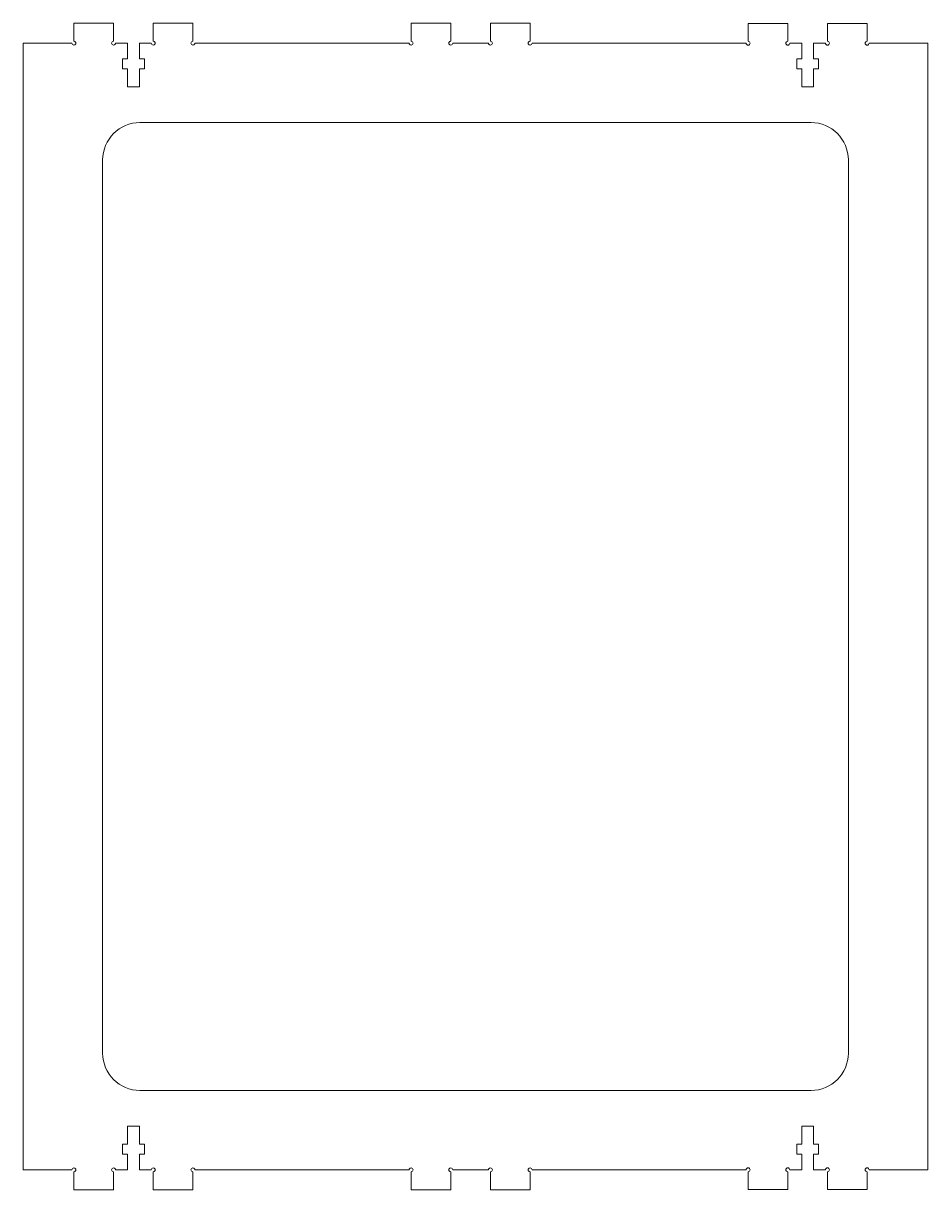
# Model space of a CAD drawing. Header units: millimetres. Extents: x -299 to 275, y -145 to 149.
# Drawn here: x -76 to 152, y -145 to 149 of the extents above; entities that cross this region are included whole.
import ezdxf

# ---------------------------------------------------------------- set-up
doc = ezdxf.new("R2010")
doc.units = ezdxf.units.MM
doc.header["$MEASUREMENT"] = 0
doc.layers.add('Layer 1', color=7, linetype='Continuous')

msp = doc.modelspace()

# ---------------------------------------------------------------- linework, layer by layer
at = {"layer": 'Layer 1', "color": 250, "lineweight": 9}
for points, knots in [([(137.7584, -140), (137.7584, -140), (137.2334, -140), (137.2334, -140), (137.2334, -140), (137.2334, -139.7239), (137.0095, -139.5), (136.7334, -139.5), (136.7334, -139.5), (136.4573, -139.5), (136.2334, -139.7239), (136.2334, -140), (136.2334, -140), (136.2334, -140.2761), (136.4573, -140.5), (136.7334, -140.5), (136.7334, -140.5), (136.7334, -140.5), (136.7334, -145), (136.7334, -145), (136.7334, -145), (136.7334, -145), (126.7334, -145), (126.7334, -145), (126.7334, -145), (126.7334, -145), (126.7334, -140.5), (126.7334, -140.5), (126.7334, -140.5), (127.0095, -140.5), (127.2334, -140.2761), (127.2334, -140), (127.2334, -140), (127.2334, -139.7239), (127.0095, -139.5), (126.7334, -139.5), (126.7334, -139.5), (126.4573, -139.5), (126.2334, -139.7239), (126.2334, -140), (126.2334, -140), (126.2334, -140), (123.2334, -140), (123.2334, -140), (123.2334, -140), (123.2334, -140), (123.2334, -136.0553), (123.2334, -136.0553), (123.2334, -136.0553), (123.2334, -136.0553), (124.4834, -136.0553), (124.4834, -136.0553), (124.4834, -136.0553), (124.4834, -136.0553), (124.4834, -133.5553), (124.4834, -133.5553), (124.4834, -133.5553), (124.4834, -133.5553), (123.2334, -133.5553), (123.2334, -133.5553), (123.2334, -133.5553), (123.2334, -133.5553), (123.2334, -129), (123.2334, -129), (123.2334, -129), (123.2334, -129), (120.2334, -129), (120.2334, -129), (120.2334, -129), (120.2334, -129), (120.2334, -133.5553), (120.2334, -133.5553), (120.2334, -133.5553), (120.2334, -133.5553), (118.9834, -133.5553), (118.9834, -133.5553), (118.9834, -133.5553), (118.9834, -133.5553), (118.9834, -136.0553), (118.9834, -136.0553), (118.9834, -136.0553), (118.9834, -136.0553), (120.2334, -136.0553), (120.2334, -136.0553), (120.2334, -136.0553), (120.2334, -136.0553), (120.2334, -140), (120.2334, -140), (120.2334, -140), (120.2334, -140), (117.2334, -140), (117.2334, -140), (117.2334, -140), (117.2334, -139.7239), (117.0095, -139.5), (116.7334, -139.5), (116.7334, -139.5), (116.4573, -139.5), (116.2334, -139.7239), (116.2334, -140), (116.2334, -140), (116.2334, -140.2761), (116.4573, -140.5), (116.7334, -140.5), (116.7334, -140.5), (116.7334, -140.5), (116.7334, -145), (116.7334, -145), (116.7334, -145), (116.7334, -145), (106.7334, -145), (106.7334, -145), (106.7334, -145), (106.7334, -145), (106.7334, -140.5), (106.7334, -140.5), (106.7334, -140.5), (107.0095, -140.5), (107.2334, -140.2761), (107.2334, -140), (107.2334, -140), (107.2334, -139.7239), (107.0095, -139.5), (106.7334, -139.5), (106.7334, -139.5), (106.4573, -139.5), (106.2334, -139.7239), (106.2334, -140), (106.2334, -140), (106.2334, -140), (104.7334, -140), (104.7334, -140), (104.7334, -140), (104.7334, -140), (103.7334, -140), (103.7334, -140), (103.7334, -140), (103.7334, -140), (103.7334, -140.008), (103.7334, -140.008), (103.7334, -140.008), (103.7334, -140.008), (54.7584, -140.008), (54.7584, -140.008), (54.7584, -140.008), (54.7584, -140.008), (52.2584, -140.008), (52.2584, -140.008), (52.2584, -140.008), (52.2584, -139.7319), (52.0345, -139.508), (51.7584, -139.508), (51.7584, -139.508), (51.4823, -139.508), (51.2584, -139.7319), (51.2584, -140.008), (51.2584, -140.008), (51.2584, -140.2841), (51.4823, -140.508), (51.7584, -140.508), (51.7584, -140.508), (51.7584, -140.508), (51.7584, -145.008), (51.7584, -145.008), (51.7584, -145.008), (51.7584, -145.008), (41.7584, -145.008), (41.7584, -145.008), (41.7584, -145.008), (41.7584, -145.008), (41.7584, -140.508), (41.7584, -140.508), (41.7584, -140.508), (42.0345, -140.508), (42.2584, -140.2841), (42.2584, -140.008), (42.2584, -140.008), (42.2584, -139.7319), (42.0345, -139.508), (41.7584, -139.508), (41.7584, -139.508), (41.4823, -139.508), (41.2584, -139.7319), (41.2584, -140.008), (41.2584, -140.008), (41.2584, -140.008), (39.9999, -140.008), (39.9999, -140.008), (39.9999, -140.008), (39.9999, -140.008), (38.2584, -140.008), (38.2584, -140.008), (38.2584, -140.008), (38.2584, -140.008), (35.2584, -140.008), (35.2584, -140.008), (35.2584, -140.008), (35.2584, -140.008), (32.9999, -140.008), (32.9999, -140.008), (32.9999, -140.008), (32.9999, -140.008), (32.2584, -140.008), (32.2584, -140.008), (32.2584, -140.008), (32.2584, -139.7319), (32.0345, -139.508), (31.7584, -139.508), (31.7584, -139.508), (31.4823, -139.508), (31.2584, -139.7319), (31.2584, -140.008), (31.2584, -140.008), (31.2584, -140.2841), (31.4823, -140.508), (31.7584, -140.508), (31.7584, -140.508), (31.7584, -140.508), (31.7584, -145.008), (31.7584, -145.008), (31.7584, -145.008), (31.7584, -145.008), (21.7584, -145.008), (21.7584, -145.008), (21.7584, -145.008), (21.7584, -145.008), (21.7584, -140.508), (21.7584, -140.508), (21.7584, -140.508), (22.0345, -140.508), (22.2584, -140.2841), (22.2584, -140.008), (22.2584, -140.008), (22.2584, -139.7319), (22.0345, -139.508), (21.7584, -139.508), (21.7584, -139.508), (21.4823, -139.508), (21.2584, -139.7319), (21.2584, -140.008), (21.2584, -140.008), (21.2584, -140.008), (19.7584, -140.008), (19.7584, -140.008), (19.7584, -140.008), (19.7584, -140.008), (18.7584, -140.008), (18.7584, -140.008), (18.7584, -140.008), (18.7584, -140.008), (18.7584, -140.0079), (18.7584, -140.0079), (18.7584, -140.0079), (18.7584, -140.0079), (-30.2416, -140.0079), (-30.2416, -140.0079), (-30.2416, -140.0079), (-30.2416, -140.0079), (-30.2416, -140.008), (-30.2416, -140.008), (-30.2416, -140.008), (-30.2416, -140.008), (-32.7416, -140.008), (-32.7416, -140.008), (-32.7416, -140.008), (-32.7416, -139.7319), (-32.9655, -139.508), (-33.2416, -139.508), (-33.2416, -139.508), (-33.5177, -139.508), (-33.7416, -139.7319), (-33.7416, -140.008), (-33.7416, -140.008), (-33.7416, -140.2841), (-33.5177, -140.508), (-33.2416, -140.508), (-33.2416, -140.508), (-33.2416, -140.508), (-33.2416, -145.008), (-33.2416, -145.008), (-33.2416, -145.008), (-33.2416, -145.008), (-43.2416, -145.008), (-43.2416, -145.008), (-43.2416, -145.008), (-43.2416, -145.008), (-43.2416, -140.508), (-43.2416, -140.508), (-43.2416, -140.508), (-42.9655, -140.508), (-42.7416, -140.2841), (-42.7416, -140.008), (-42.7416, -140.008), (-42.7416, -139.7319), (-42.9655, -139.508), (-43.2416, -139.508), (-43.2416, -139.508), (-43.5177, -139.508), (-43.7416, -139.7319), (-43.7416, -140.008), (-43.7416, -140.008), (-43.7416, -140.008), (-46.7416, -140.008), (-46.7416, -140.008), (-46.7416, -140.008), (-46.7416, -140.008), (-46.7416, -136.0633), (-46.7416, -136.0633), (-46.7416, -136.0633), (-46.7416, -136.0633), (-45.4916, -136.0633), (-45.4916, -136.0633), (-45.4916, -136.0633), (-45.4916, -136.0633), (-45.4916, -133.5633), (-45.4916, -133.5633), (-45.4916, -133.5633), (-45.4916, -133.5633), (-46.7416, -133.5633), (-46.7416, -133.5633), (-46.7416, -133.5633), (-46.7416, -133.5633), (-46.7416, -129.008), (-46.7416, -129.008), (-46.7416, -129.008), (-46.7416, -129.008), (-49.7416, -129.008), (-49.7416, -129.008), (-49.7416, -129.008), (-49.7416, -129.008), (-49.7416, -133.5633), (-49.7416, -133.5633), (-49.7416, -133.5633), (-49.7416, -133.5633), (-50.9916, -133.5633), (-50.9916, -133.5633), (-50.9916, -133.5633), (-50.9916, -133.5633), (-50.9916, -136.0633), (-50.9916, -136.0633), (-50.9916, -136.0633), (-50.9916, -136.0633), (-49.7416, -136.0633), (-49.7416, -136.0633), (-49.7416, -136.0633), (-49.7416, -136.0633), (-49.7416, -140.008), (-49.7416, -140.008), (-49.7416, -140.008), (-49.7416, -140.008), (-52.7416, -140.008), (-52.7416, -140.008), (-52.7416, -140.008), (-52.7416, -139.7319), (-52.9655, -139.508), (-53.2416, -139.508), (-53.2416, -139.508), (-53.5177, -139.508), (-53.7416, -139.7319), (-53.7416, -140.008), (-53.7416, -140.008), (-53.7416, -140.2841), (-53.5177, -140.508), (-53.2416, -140.508), (-53.2416, -140.508), (-53.2416, -140.508), (-53.2416, -145.008), (-53.2416, -145.008), (-53.2416, -145.008), (-53.2416, -145.008), (-63.2416, -145.008), (-63.2416, -145.008), (-63.2416, -145.008), (-63.2416, -145.008), (-63.2416, -140.508), (-63.2416, -140.508), (-63.2416, -140.508), (-62.9655, -140.508), (-62.7416, -140.2841), (-62.7416, -140.008), (-62.7416, -140.008), (-62.7416, -139.7319), (-62.9655, -139.508), (-63.2416, -139.508), (-63.2416, -139.508), (-63.5177, -139.508), (-63.7416, -139.7319), (-63.7416, -140.008), (-63.7416, -140.008), (-63.7416, -140.008), (-65.2416, -140.008), (-65.2416, -140.008), (-65.2416, -140.008), (-65.2416, -140.008), (-66.2416, -140.008), (-66.2416, -140.008), (-66.2416, -140.008), (-66.2416, -140.008), (-66.2416, -140.0079), (-66.2416, -140.0079), (-66.2416, -140.0079), (-66.2416, -140.0079), (-71.4001, -140.0079), (-71.4001, -140.0079), (-71.4001, -140.0079), (-71.4001, -140.0079), (-76.0001, -140.0079), (-76.0001, -140.0079), (-76.0001, -140.0079), (-76.0001, -140.0079), (-76.0001, -123.0079), (-76.0001, -123.0079), (-76.0001, -123.0079), (-76.0001, -123.0079), (-76.0001, 143.9921), (-76.0001, 143.9921), (-76.0001, 143.9921), (-76.0001, 143.9921), (-71.4001, 143.9921), (-71.4001, 143.9921), (-71.4001, 143.9921), (-71.4001, 143.9921), (-71.4001, 144), (-71.4001, 144), (-71.4001, 144), (-71.4001, 144), (-66.2416, 144), (-66.2416, 144), (-66.2416, 144), (-66.2416, 144), (-65.2416, 144), (-65.2416, 144), (-65.2416, 144), (-65.2416, 144), (-63.7416, 144), (-63.7416, 144), (-63.7416, 144), (-63.7416, 143.7239), (-63.5177, 143.5), (-63.2416, 143.5), (-63.2416, 143.5), (-62.9655, 143.5), (-62.7416, 143.7239), (-62.7416, 144), (-62.7416, 144), (-62.7416, 144.2761), (-62.9655, 144.5), (-63.2416, 144.5), (-63.2416, 144.5), (-63.2416, 144.5), (-63.2416, 149), (-63.2416, 149), (-63.2416, 149), (-63.2416, 149), (-53.2416, 149), (-53.2416, 149), (-53.2416, 149), (-53.2416, 149), (-53.2416, 144.5), (-53.2416, 144.5), (-53.2416, 144.5), (-53.5177, 144.5), (-53.7416, 144.2761), (-53.7416, 144), (-53.7416, 144), (-53.7416, 143.7239), (-53.5177, 143.5), (-53.2416, 143.5), (-53.2416, 143.5), (-52.9655, 143.5), (-52.7416, 143.7239), (-52.7416, 144), (-52.7416, 144), (-52.7416, 144), (-49.7416, 144), (-49.7416, 144), (-49.7416, 144), (-49.7416, 144), (-49.7416, 140.0553), (-49.7416, 140.0553), (-49.7416, 140.0553), (-49.7416, 140.0553), (-50.9916, 140.0553), (-50.9916, 140.0553), (-50.9916, 140.0553), (-50.9916, 140.0553), (-50.9916, 137.5553), (-50.9916, 137.5553), (-50.9916, 137.5553), (-50.9916, 137.5553), (-49.7416, 137.5553), (-49.7416, 137.5553), (-49.7416, 137.5553), (-49.7416, 137.5553), (-49.7416, 133), (-49.7416, 133), (-49.7416, 133), (-49.7416, 133), (-46.7416, 133), (-46.7416, 133), (-46.7416, 133), (-46.7416, 133), (-46.7416, 137.5553), (-46.7416, 137.5553), (-46.7416, 137.5553), (-46.7416, 137.5553), (-45.4916, 137.5553), (-45.4916, 137.5553), (-45.4916, 137.5553), (-45.4916, 137.5553), (-45.4916, 140.0553), (-45.4916, 140.0553), (-45.4916, 140.0553), (-45.4916, 140.0553), (-46.7416, 140.0553), (-46.7416, 140.0553), (-46.7416, 140.0553), (-46.7416, 140.0553), (-46.7416, 144), (-46.7416, 144), (-46.7416, 144), (-46.7416, 144), (-43.7416, 144), (-43.7416, 144), (-43.7416, 144), (-43.7416, 143.7239), (-43.5177, 143.5), (-43.2416, 143.5), (-43.2416, 143.5), (-42.9655, 143.5), (-42.7416, 143.7239), (-42.7416, 144), (-42.7416, 144), (-42.7416, 144.2761), (-42.9655, 144.5), (-43.2416, 144.5), (-43.2416, 144.5), (-43.2416, 144.5), (-43.2416, 149), (-43.2416, 149), (-43.2416, 149), (-43.2416, 149), (-33.2416, 149), (-33.2416, 149), (-33.2416, 149), (-33.2416, 149), (-33.2416, 144.5), (-33.2416, 144.5), (-33.2416, 144.5), (-33.5177, 144.5), (-33.7416, 144.2761), (-33.7416, 144), (-33.7416, 144), (-33.7416, 143.7239), (-33.5177, 143.5), (-33.2416, 143.5), (-33.2416, 143.5), (-32.9655, 143.5), (-32.7416, 143.7239), (-32.7416, 144), (-32.7416, 144), (-32.7416, 144), (-30.2416, 144), (-30.2416, 144), (-30.2416, 144), (-30.2416, 144), (18.7584, 144), (18.7584, 144), (18.7584, 144), (18.7584, 144), (19.7584, 144), (19.7584, 144), (19.7584, 144), (19.7584, 144), (21.2584, 144), (21.2584, 144), (21.2584, 144), (21.2584, 143.7239), (21.4823, 143.5), (21.7584, 143.5), (21.7584, 143.5), (22.0345, 143.5), (22.2584, 143.7239), (22.2584, 144), (22.2584, 144), (22.2584, 144.2761), (22.0345, 144.5), (21.7584, 144.5), (21.7584, 144.5), (21.7584, 144.5), (21.7584, 149), (21.7584, 149), (21.7584, 149), (21.7584, 149), (31.7584, 149), (31.7584, 149), (31.7584, 149), (31.7584, 149), (31.7584, 144.5), (31.7584, 144.5), (31.7584, 144.5), (31.4823, 144.5), (31.2584, 144.2761), (31.2584, 144), (31.2584, 144), (31.2584, 143.7239), (31.4823, 143.5), (31.7584, 143.5), (31.7584, 143.5), (32.0345, 143.5), (32.2584, 143.7239), (32.2584, 144), (32.2584, 144), (32.2584, 144), (35.2584, 144), (35.2584, 144), (35.2584, 144), (35.2584, 144), (35.2584, 143.992), (35.2584, 143.992), (35.2584, 143.992), (35.2584, 143.992), (38.2584, 143.992), (38.2584, 143.992), (38.2584, 143.992), (38.2584, 143.992), (38.2584, 144), (38.2584, 144), (38.2584, 144), (38.2584, 144), (41.2584, 144), (41.2584, 144), (41.2584, 144), (41.2584, 143.7239), (41.4823, 143.5), (41.7584, 143.5), (41.7584, 143.5), (42.0345, 143.5), (42.2584, 143.7239), (42.2584, 144), (42.2584, 144), (42.2584, 144.2761), (42.0345, 144.5), (41.7584, 144.5), (41.7584, 144.5), (41.7584, 144.5), (41.7584, 149), (41.7584, 149), (41.7584, 149), (41.7584, 149), (51.7584, 149), (51.7584, 149), (51.7584, 149), (51.7584, 149), (51.7584, 144.5), (51.7584, 144.5), (51.7584, 144.5), (51.4823, 144.5), (51.2584, 144.2761), (51.2584, 144), (51.2584, 144), (51.2584, 143.7239), (51.4823, 143.5), (51.7584, 143.5), (51.7584, 143.5), (52.0345, 143.5), (52.2584, 143.7239), (52.2584, 144), (52.2584, 144), (52.2584, 144), (54.7584, 144), (54.7584, 144), (54.7584, 144), (54.7584, 144), (54.7584, 143.992), (54.7584, 143.992), (54.7584, 143.992), (54.7584, 143.992), (103.7334, 143.992), (103.7334, 143.992), (103.7334, 143.992), (103.7334, 143.992), (104.7334, 143.992), (104.7334, 143.992), (104.7334, 143.992), (104.7334, 143.992), (106.2334, 143.992), (106.2334, 143.992), (106.2334, 143.992), (106.2334, 143.7159), (106.4573, 143.492), (106.7334, 143.492), (106.7334, 143.492), (107.0095, 143.492), (107.2334, 143.7159), (107.2334, 143.992), (107.2334, 143.992), (107.2334, 144.2681), (107.0095, 144.492), (106.7334, 144.492), (106.7334, 144.492), (106.7334, 144.492), (106.7334, 148.992), (106.7334, 148.992), (106.7334, 148.992), (106.7334, 148.992), (116.7334, 148.992), (116.7334, 148.992), (116.7334, 148.992), (116.7334, 148.992), (116.7334, 144.492), (116.7334, 144.492), (116.7334, 144.492), (116.4573, 144.492), (116.2334, 144.2681), (116.2334, 143.992), (116.2334, 143.992), (116.2334, 143.7159), (116.4573, 143.492), (116.7334, 143.492), (116.7334, 143.492), (117.0095, 143.492), (117.2334, 143.7159), (117.2334, 143.992), (117.2334, 143.992), (117.2334, 143.992), (120.2334, 143.992), (120.2334, 143.992), (120.2334, 143.992), (120.2334, 143.992), (120.2334, 140.0473), (120.2334, 140.0473), (120.2334, 140.0473), (120.2334, 140.0473), (118.9834, 140.0473), (118.9834, 140.0473), (118.9834, 140.0473), (118.9834, 140.0473), (118.9834, 137.5473), (118.9834, 137.5473), (118.9834, 137.5473), (118.9834, 137.5473), (120.2334, 137.5473), (120.2334, 137.5473), (120.2334, 137.5473), (120.2334, 137.5473), (120.2334, 132.992), (120.2334, 132.992), (120.2334, 132.992), (120.2334, 132.992), (123.2334, 132.992), (123.2334, 132.992), (123.2334, 132.992), (123.2334, 132.992), (123.2334, 137.5473), (123.2334, 137.5473), (123.2334, 137.5473), (123.2334, 137.5473), (124.4834, 137.5473), (124.4834, 137.5473), (124.4834, 137.5473), (124.4834, 137.5473), (124.4834, 140.0473), (124.4834, 140.0473), (124.4834, 140.0473), (124.4834, 140.0473), (123.2334, 140.0473), (123.2334, 140.0473), (123.2334, 140.0473), (123.2334, 140.0473), (123.2334, 143.992), (123.2334, 143.992), (123.2334, 143.992), (123.2334, 143.992), (126.2334, 143.992), (126.2334, 143.992), (126.2334, 143.992), (126.2334, 143.7159), (126.4573, 143.492), (126.7334, 143.492), (126.7334, 143.492), (127.0095, 143.492), (127.2334, 143.7159), (127.2334, 143.992), (127.2334, 143.992), (127.2334, 144.2681), (127.0095, 144.492), (126.7334, 144.492), (126.7334, 144.492), (126.7334, 144.492), (126.7334, 148.992), (126.7334, 148.992), (126.7334, 148.992), (126.7334, 148.992), (136.7334, 148.992), (136.7334, 148.992), (136.7334, 148.992), (136.7334, 148.992), (136.7334, 144.492), (136.7334, 144.492), (136.7334, 144.492), (136.4573, 144.492), (136.2334, 144.2681), (136.2334, 143.992), (136.2334, 143.992), (136.2334, 143.7159), (136.4573, 143.492), (136.7334, 143.492), (136.7334, 143.492), (137.0095, 143.492), (137.2334, 143.7159), (137.2334, 143.992), (137.2334, 143.992), (137.2334, 143.992), (138.7584, 143.992), (138.7584, 143.992), (138.7584, 143.992), (138.7584, 143.992), (138.7584, 143.9921), (138.7584, 143.9921), (138.7584, 143.9921), (138.7584, 143.9921), (139.7584, 143.9921), (139.7584, 143.9921), (139.7584, 143.9921), (139.7584, 143.9921), (144.7584, 143.9921), (144.7584, 143.9921), (144.7584, 143.9921), (144.7584, 143.9921), (147.4, 143.9921), (147.4, 143.9921), (147.4, 143.9921), (147.4, 143.9921), (152, 143.9921), (152, 143.9921), (152, 143.9921), (152, 143.9921), (152, -140.0079), (152, -140.0079), (152, -140.0079), (152, -140.0079), (148.7584, -140.0079), (148.7584, -140.0079), (148.7584, -140.0079), (148.7584, -140.0079), (147.4, -140.0079), (147.4, -140.0079), (147.4, -140.0079), (147.4, -140.0079), (139.7584, -140.0079), (139.7584, -140.0079), (139.7584, -140.0079), (139.7584, -140.0079), (137.7584, -140.0079), (137.7584, -140.0079), (137.7584, -140.0079), (137.7584, -140.0079), (137.7584, -140), (137.7584, -140)], [0, 0, 0, 0, 0.00465116, 0.00465116, 0.00465116, 0.00465116, 0.00930233, 0.00930233, 0.00930233, 0.00930233, 0.01395349, 0.01395349, 0.01395349, 0.01395349, 0.01860465, 0.01860465, 0.01860465, 0.01860465, 0.02325581, 0.02325581, 0.02325581, 0.02325581, 0.02790698, 0.02790698, 0.02790698, 0.02790698, 0.03255814, 0.03255814, 0.03255814, 0.03255814, 0.0372093, 0.0372093, 0.0372093, 0.0372093, 0.04186047, 0.04186047, 0.04186047, 0.04186047, 0.04651163, 0.04651163, 0.04651163, 0.04651163, 0.05116279, 0.05116279, 0.05116279, 0.05116279, 0.05581395, 0.05581395, 0.05581395, 0.05581395, 0.06046512, 0.06046512, 0.06046512, 0.06046512, 0.06511628, 0.06511628, 0.06511628, 0.06511628, 0.06976744, 0.06976744, 0.06976744, 0.06976744, 0.0744186, 0.0744186, 0.0744186, 0.0744186, 0.07906977, 0.07906977, 0.07906977, 0.07906977, 0.08372093, 0.08372093, 0.08372093, 0.08372093, 0.08837209, 0.08837209, 0.08837209, 0.08837209, 0.09302326, 0.09302326, 0.09302326, 0.09302326, 0.09767442, 0.09767442, 0.09767442, 0.09767442, 0.10232558, 0.10232558, 0.10232558, 0.10232558, 0.10697674, 0.10697674, 0.10697674, 0.10697674, 0.11162791, 0.11162791, 0.11162791, 0.11162791, 0.11627907, 0.11627907, 0.11627907, 0.11627907, 0.12093023, 0.12093023, 0.12093023, 0.12093023, 0.1255814, 0.1255814, 0.1255814, 0.1255814, 0.13023256, 0.13023256, 0.13023256, 0.13023256, 0.13488372, 0.13488372, 0.13488372, 0.13488372, 0.13953488, 0.13953488, 0.13953488, 0.13953488, 0.14418605, 0.14418605, 0.14418605, 0.14418605, 0.14883721, 0.14883721, 0.14883721, 0.14883721, 0.15348837, 0.15348837, 0.15348837, 0.15348837, 0.15813953, 0.15813953, 0.15813953, 0.15813953, 0.1627907, 0.1627907, 0.1627907, 0.1627907, 0.16744186, 0.16744186, 0.16744186, 0.16744186, 0.17209302, 0.17209302, 0.17209302, 0.17209302, 0.17674419, 0.17674419, 0.17674419, 0.17674419, 0.18139535, 0.18139535, 0.18139535, 0.18139535, 0.18604651, 0.18604651, 0.18604651, 0.18604651, 0.19069767, 0.19069767, 0.19069767, 0.19069767, 0.19534884, 0.19534884, 0.19534884, 0.19534884, 0.2, 0.2, 0.2, 0.2, 0.20465116, 0.20465116, 0.20465116, 0.20465116, 0.20930233, 0.20930233, 0.20930233, 0.20930233, 0.21395349, 0.21395349, 0.21395349, 0.21395349, 0.21860465, 0.21860465, 0.21860465, 0.21860465, 0.22325581, 0.22325581, 0.22325581, 0.22325581, 0.22790698, 0.22790698, 0.22790698, 0.22790698, 0.23255814, 0.23255814, 0.23255814, 0.23255814, 0.2372093, 0.2372093, 0.2372093, 0.2372093, 0.24186047, 0.24186047, 0.24186047, 0.24186047, 0.24651163, 0.24651163, 0.24651163, 0.24651163, 0.25116279, 0.25116279, 0.25116279, 0.25116279, 0.25581395, 0.25581395, 0.25581395, 0.25581395, 0.26046512, 0.26046512, 0.26046512, 0.26046512, 0.26511628, 0.26511628, 0.26511628, 0.26511628, 0.26976744, 0.26976744, 0.26976744, 0.26976744, 0.2744186, 0.2744186, 0.2744186, 0.2744186, 0.27906977, 0.27906977, 0.27906977, 0.27906977, 0.28372093, 0.28372093, 0.28372093, 0.28372093, 0.28837209, 0.28837209, 0.28837209, 0.28837209, 0.29302326, 0.29302326, 0.29302326, 0.29302326, 0.29767442, 0.29767442, 0.29767442, 0.29767442, 0.30232558, 0.30232558, 0.30232558, 0.30232558, 0.30697674, 0.30697674, 0.30697674, 0.30697674, 0.31162791, 0.31162791, 0.31162791, 0.31162791, 0.31627907, 0.31627907, 0.31627907, 0.31627907, 0.32093023, 0.32093023, 0.32093023, 0.32093023, 0.3255814, 0.3255814, 0.3255814, 0.3255814, 0.33023256, 0.33023256, 0.33023256, 0.33023256, 0.33488372, 0.33488372, 0.33488372, 0.33488372, 0.33953488, 0.33953488, 0.33953488, 0.33953488, 0.34418605, 0.34418605, 0.34418605, 0.34418605, 0.34883721, 0.34883721, 0.34883721, 0.34883721, 0.35348837, 0.35348837, 0.35348837, 0.35348837, 0.35813953, 0.35813953, 0.35813953, 0.35813953, 0.3627907, 0.3627907, 0.3627907, 0.3627907, 0.36744186, 0.36744186, 0.36744186, 0.36744186, 0.37209302, 0.37209302, 0.37209302, 0.37209302, 0.37674419, 0.37674419, 0.37674419, 0.37674419, 0.38139535, 0.38139535, 0.38139535, 0.38139535, 0.38604651, 0.38604651, 0.38604651, 0.38604651, 0.39069767, 0.39069767, 0.39069767, 0.39069767, 0.39534884, 0.39534884, 0.39534884, 0.39534884, 0.4, 0.4, 0.4, 0.4, 0.40465116, 0.40465116, 0.40465116, 0.40465116, 0.40930233, 0.40930233, 0.40930233, 0.40930233, 0.41395349, 0.41395349, 0.41395349, 0.41395349, 0.41860465, 0.41860465, 0.41860465, 0.41860465, 0.42325581, 0.42325581, 0.42325581, 0.42325581, 0.42790698, 0.42790698, 0.42790698, 0.42790698, 0.43255814, 0.43255814, 0.43255814, 0.43255814, 0.4372093, 0.4372093, 0.4372093, 0.4372093, 0.44186047, 0.44186047, 0.44186047, 0.44186047, 0.44651163, 0.44651163, 0.44651163, 0.44651163, 0.45116279, 0.45116279, 0.45116279, 0.45116279, 0.45581395, 0.45581395, 0.45581395, 0.45581395, 0.46046512, 0.46046512, 0.46046512, 0.46046512, 0.46511628, 0.46511628, 0.46511628, 0.46511628, 0.46976744, 0.46976744, 0.46976744, 0.46976744, 0.4744186, 0.4744186, 0.4744186, 0.4744186, 0.47906977, 0.47906977, 0.47906977, 0.47906977, 0.48372093, 0.48372093, 0.48372093, 0.48372093, 0.48837209, 0.48837209, 0.48837209, 0.48837209, 0.49302326, 0.49302326, 0.49302326, 0.49302326, 0.49767442, 0.49767442, 0.49767442, 0.49767442, 0.50232558, 0.50232558, 0.50232558, 0.50232558, 0.50697674, 0.50697674, 0.50697674, 0.50697674, 0.51162791, 0.51162791, 0.51162791, 0.51162791, 0.51627907, 0.51627907, 0.51627907, 0.51627907, 0.52093023, 0.52093023, 0.52093023, 0.52093023, 0.5255814, 0.5255814, 0.5255814, 0.5255814, 0.53023256, 0.53023256, 0.53023256, 0.53023256, 0.53488372, 0.53488372, 0.53488372, 0.53488372, 0.53953488, 0.53953488, 0.53953488, 0.53953488, 0.54418605, 0.54418605, 0.54418605, 0.54418605, 0.54883721, 0.54883721, 0.54883721, 0.54883721, 0.55348837, 0.55348837, 0.55348837, 0.55348837, 0.55813953, 0.55813953, 0.55813953, 0.55813953, 0.5627907, 0.5627907, 0.5627907, 0.5627907, 0.56744186, 0.56744186, 0.56744186, 0.56744186, 0.57209302, 0.57209302, 0.57209302, 0.57209302, 0.57674419, 0.57674419, 0.57674419, 0.57674419, 0.58139535, 0.58139535, 0.58139535, 0.58139535, 0.58604651, 0.58604651, 0.58604651, 0.58604651, 0.59069767, 0.59069767, 0.59069767, 0.59069767, 0.59534884, 0.59534884, 0.59534884, 0.59534884, 0.6, 0.6, 0.6, 0.6, 0.60465116, 0.60465116, 0.60465116, 0.60465116, 0.60930233, 0.60930233, 0.60930233, 0.60930233, 0.61395349, 0.61395349, 0.61395349, 0.61395349, 0.61860465, 0.61860465, 0.61860465, 0.61860465, 0.62325581, 0.62325581, 0.62325581, 0.62325581, 0.62790698, 0.62790698, 0.62790698, 0.62790698, 0.63255814, 0.63255814, 0.63255814, 0.63255814, 0.6372093, 0.6372093, 0.6372093, 0.6372093, 0.64186047, 0.64186047, 0.64186047, 0.64186047, 0.64651163, 0.64651163, 0.64651163, 0.64651163, 0.65116279, 0.65116279, 0.65116279, 0.65116279, 0.65581395, 0.65581395, 0.65581395, 0.65581395, 0.66046512, 0.66046512, 0.66046512, 0.66046512, 0.66511628, 0.66511628, 0.66511628, 0.66511628, 0.66976744, 0.66976744, 0.66976744, 0.66976744, 0.6744186, 0.6744186, 0.6744186, 0.6744186, 0.67906977, 0.67906977, 0.67906977, 0.67906977, 0.68372093, 0.68372093, 0.68372093, 0.68372093, 0.68837209, 0.68837209, 0.68837209, 0.68837209, 0.69302326, 0.69302326, 0.69302326, 0.69302326, 0.69767442, 0.69767442, 0.69767442, 0.69767442, 0.70232558, 0.70232558, 0.70232558, 0.70232558, 0.70697674, 0.70697674, 0.70697674, 0.70697674, 0.71162791, 0.71162791, 0.71162791, 0.71162791, 0.71627907, 0.71627907, 0.71627907, 0.71627907, 0.72093023, 0.72093023, 0.72093023, 0.72093023, 0.7255814, 0.7255814, 0.7255814, 0.7255814, 0.73023256, 0.73023256, 0.73023256, 0.73023256, 0.73488372, 0.73488372, 0.73488372, 0.73488372, 0.73953488, 0.73953488, 0.73953488, 0.73953488, 0.74418605, 0.74418605, 0.74418605, 0.74418605, 0.74883721, 0.74883721, 0.74883721, 0.74883721, 0.75348837, 0.75348837, 0.75348837, 0.75348837, 0.75813953, 0.75813953, 0.75813953, 0.75813953, 0.7627907, 0.7627907, 0.7627907, 0.7627907, 0.76744186, 0.76744186, 0.76744186, 0.76744186, 0.77209302, 0.77209302, 0.77209302, 0.77209302, 0.77674419, 0.77674419, 0.77674419, 0.77674419, 0.78139535, 0.78139535, 0.78139535, 0.78139535, 0.78604651, 0.78604651, 0.78604651, 0.78604651, 0.79069767, 0.79069767, 0.79069767, 0.79069767, 0.79534884, 0.79534884, 0.79534884, 0.79534884, 0.8, 0.8, 0.8, 0.8, 0.80465116, 0.80465116, 0.80465116, 0.80465116, 0.80930233, 0.80930233, 0.80930233, 0.80930233, 0.81395349, 0.81395349, 0.81395349, 0.81395349, 0.81860465, 0.81860465, 0.81860465, 0.81860465, 0.82325581, 0.82325581, 0.82325581, 0.82325581, 0.82790698, 0.82790698, 0.82790698, 0.82790698, 0.83255814, 0.83255814, 0.83255814, 0.83255814, 0.8372093, 0.8372093, 0.8372093, 0.8372093, 0.84186047, 0.84186047, 0.84186047, 0.84186047, 0.84651163, 0.84651163, 0.84651163, 0.84651163, 0.85116279, 0.85116279, 0.85116279, 0.85116279, 0.85581395, 0.85581395, 0.85581395, 0.85581395, 0.86046512, 0.86046512, 0.86046512, 0.86046512, 0.86511628, 0.86511628, 0.86511628, 0.86511628, 0.86976744, 0.86976744, 0.86976744, 0.86976744, 0.8744186, 0.8744186, 0.8744186, 0.8744186, 0.87906977, 0.87906977, 0.87906977, 0.87906977, 0.88372093, 0.88372093, 0.88372093, 0.88372093, 0.88837209, 0.88837209, 0.88837209, 0.88837209, 0.89302326, 0.89302326, 0.89302326, 0.89302326, 0.89767442, 0.89767442, 0.89767442, 0.89767442, 0.90232558, 0.90232558, 0.90232558, 0.90232558, 0.90697674, 0.90697674, 0.90697674, 0.90697674, 0.91162791, 0.91162791, 0.91162791, 0.91162791, 0.91627907, 0.91627907, 0.91627907, 0.91627907, 0.92093023, 0.92093023, 0.92093023, 0.92093023, 0.9255814, 0.9255814, 0.9255814, 0.9255814, 0.93023256, 0.93023256, 0.93023256, 0.93023256, 0.93488372, 0.93488372, 0.93488372, 0.93488372, 0.93953488, 0.93953488, 0.93953488, 0.93953488, 0.94418605, 0.94418605, 0.94418605, 0.94418605, 0.94883721, 0.94883721, 0.94883721, 0.94883721, 0.95348837, 0.95348837, 0.95348837, 0.95348837, 0.95813953, 0.95813953, 0.95813953, 0.95813953, 0.9627907, 0.9627907, 0.9627907, 0.9627907, 0.96744186, 0.96744186, 0.96744186, 0.96744186, 0.97209302, 0.97209302, 0.97209302, 0.97209302, 0.97674419, 0.97674419, 0.97674419, 0.97674419, 0.98139535, 0.98139535, 0.98139535, 0.98139535, 0.98604651, 0.98604651, 0.98604651, 0.98604651, 0.99069767, 0.99069767, 0.99069767, 0.99069767, 0.99534884, 0.99534884, 0.99534884, 0.99534884, 1, 1, 1, 1]), ([(132, 114.5921), (132, 114.5921), (132, -110.6079), (132, -110.6079), (132, -110.6079), (132, -115.7779), (127.77, -120.0079), (122.6, -120.0079), (122.6, -120.0079), (122.6, -120.0079), (-46.6002, -120.0079), (-46.6002, -120.0079), (-46.6002, -120.0079), (-51.7702, -120.0079), (-56.0002, -115.7779), (-56.0002, -110.6079), (-56.0002, -110.6079), (-56.0002, -110.6079), (-56.0002, 114.5921), (-56.0002, 114.5921), (-56.0002, 114.5921), (-56.0002, 119.7621), (-51.7702, 123.9921), (-46.6002, 123.9921), (-46.6002, 123.9921), (-46.6002, 123.9921), (122.6, 123.9921), (122.6, 123.9921), (122.6, 123.9921), (127.77, 123.9921), (132, 119.7621), (132, 114.5921)], [0, 0, 0, 0, 0.125, 0.125, 0.125, 0.125, 0.25, 0.25, 0.25, 0.25, 0.375, 0.375, 0.375, 0.375, 0.5, 0.5, 0.5, 0.5, 0.625, 0.625, 0.625, 0.625, 0.75, 0.75, 0.75, 0.75, 0.875, 0.875, 0.875, 0.875, 1, 1, 1, 1])]:
    msp.add_open_spline(points, degree=3, knots=knots, dxfattribs=at)

doc.saveas('drawing.dxf')
